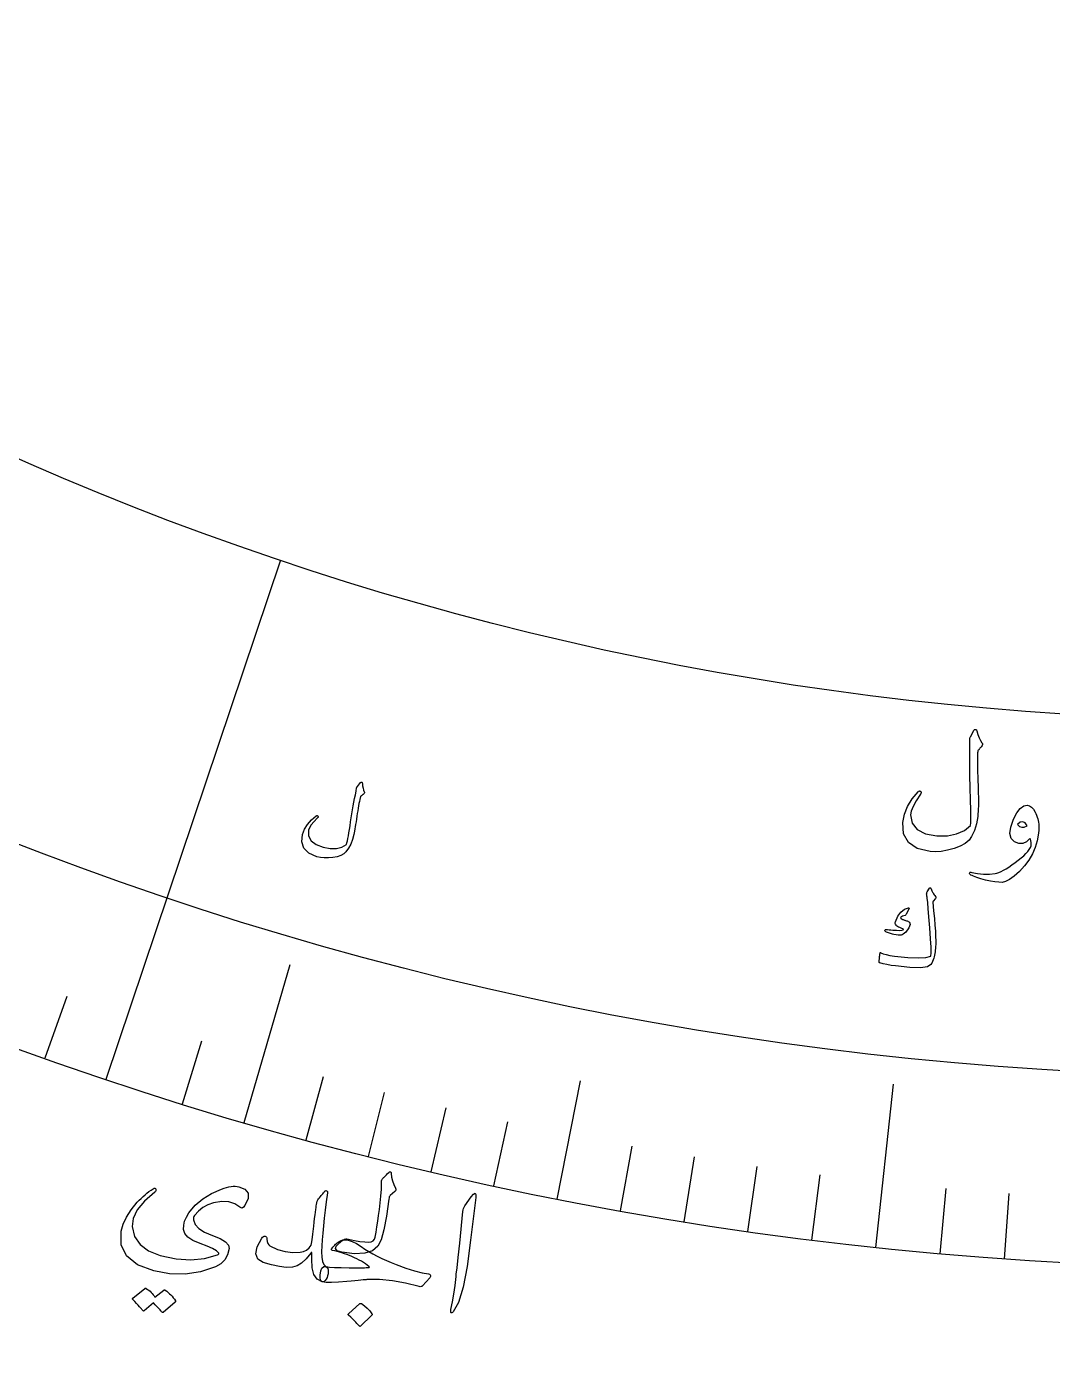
# Model space of a CAD drawing. Header units: millimetres. Extents: x -75 to 75, y -75 to 98.
# Drawn here: x -20.31 to -3.45, y -61.09 to -39.22 of the extents above; entities that cross this region are included whole.
import ezdxf

# ---------------------------------------------------------------- set-up
doc = ezdxf.new("R2010")
doc.units = ezdxf.units.MM
for name, color, linetype in [('CUT_OUTER', 1, 'Continuous'), ('ENGRAVE', 7, 'Continuous'), ('ENGRAVE_FINE', 8, 'Continuous'), ('TEXT', 5, 'Continuous')]:
    doc.layers.add(name, color=color, linetype=linetype)

msp = doc.modelspace()

# ---------------------------------------------------------------- linework, layer by layer
at = {"layer": 'CUT_OUTER'}
msp.add_arc((0, 0), 75, 178.943758, 5.27344, dxfattribs=at)
at = {"layer": 'ENGRAVE'}
for points in [[(-19.0017, -56.5161), (-16.1335, -47.9854)], [(-16.7358, -57.2281), (-15.9779, -54.6366)], [(-11.5909, -58.4875), (-11.206, -56.5453)], [(-6.3515, -59.2857), (-6.0639, -56.6011)]]:
    msp.add_lwpolyline(points, dxfattribs=at)
for radius in [73.5, 73.5, 71.5312, 67.875, 67.875, 64.9875, 59.625, 59.625, 56.475, 50.625, 50.625]:
    msp.add_circle((0, 0), radius, dxfattribs=at)
at = {"layer": 'ENGRAVE_FINE'}
for points in [[(-20.0023, -56.1698), (-19.64, -55.1524)], [(-17.7497, -56.9218), (-17.4282, -55.8907)], [(-15.7164, -57.5164), (-15.4317, -56.4746)], [(-14.6918, -57.7866), (-14.4257, -56.7399)], [(-13.6625, -58.0386), (-13.4151, -56.9873)], [(-12.6288, -58.2723), (-12.4, -57.2168)], [(-10.5492, -58.6844), (-10.3581, -57.6214)], [(-9.5041, -58.8627), (-9.3319, -57.7965)], [(-8.4559, -59.0224), (-8.3027, -57.9533)], [(-7.4049, -59.1634), (-7.2708, -58.0918)], [(-5.296, -59.3893), (-5.2001, -58.3136)], [(-4.2389, -59.4741), (-4.1621, -58.3969)]]:
    msp.add_lwpolyline(points, dxfattribs=at)
at = {"layer": 'TEXT'}
for points in [[(-4.7424, -50.7866), (-4.7374, -50.7792), (-4.7314, -50.7742), (-4.7243, -50.7715), (-4.7162, -50.7711), (-4.7083, -50.7733), (-4.702, -50.7782), (-4.6971, -50.7858), (-4.6937, -50.7962), (-4.6761, -50.8563), (-4.6562, -50.9087), (-4.634, -50.9533), (-4.6095, -50.9901), (-4.6024, -51.0032), (-4.6014, -51.0176), (-4.6064, -51.0334), (-4.6174, -51.0506), (-4.6242, -51.0587), (-4.6307, -51.0666), (-4.6369, -51.0742), (-4.6427, -51.0815), (-4.6481, -51.0883), (-4.6532, -51.0945), (-4.658, -51.1002), (-4.6623, -51.1052), (-4.6697, -51.1144), (-4.6754, -51.1257), (-4.6795, -51.139), (-4.6818, -51.1544), (-4.6829, -51.1984), (-4.6833, -51.2464), (-4.6832, -51.2985), (-4.6826, -51.3546), (-4.6814, -51.4147), (-4.6801, -51.4789), (-4.6784, -51.547), (-4.6764, -51.6192), (-4.6734, -51.6913), (-4.6711, -51.759), (-4.6694, -51.8223), (-4.6685, -51.8813), (-4.6681, -51.9361), (-4.6681, -51.9869), (-4.6686, -52.0336), (-4.6695, -52.0764), (-4.6775, -52.2024), (-4.6984, -52.3205), (-4.7325, -52.4308), (-4.7798, -52.5332), (-4.8222, -52.5919), (-4.8844, -52.6441), (-4.9663, -52.6895), (-5.0681, -52.7282), (-5.1774, -52.7576), (-5.2792, -52.7757), (-5.3736, -52.7826), (-5.4604, -52.7784), (-5.6733, -52.7262), (-5.8189, -52.6289), (-5.8972, -52.4869), (-5.9084, -52.3006), (-5.8819, -52.1657), (-5.8313, -52.0364), (-5.7566, -51.9126), (-5.6581, -51.7942), (-5.6508, -51.7875), (-5.6436, -51.7837), (-5.6363, -51.7827), (-5.6291, -51.7846), (-5.6216, -51.7885), (-5.616, -51.7931), (-5.6125, -51.7984), (-5.6109, -51.8045), (-5.6103, -51.8133), (-5.6115, -51.8217), (-5.6146, -51.8295), (-5.6195, -51.8368), (-5.6895, -51.9433), (-5.7399, -52.0351), (-5.7706, -52.112), (-5.7815, -52.1742), (-5.7541, -52.3138), (-5.6729, -52.418), (-5.5377, -52.4866), (-5.3487, -52.5191), (-5.1752, -52.5179), (-5.0253, -52.4892), (-4.8989, -52.4334), (-4.7964, -52.3505), (-4.7943, -52.3062), (-4.793, -52.2542), (-4.7924, -52.1947), (-4.7925, -52.1277), (-4.7935, -52.0529), (-4.7955, -51.9702), (-4.7985, -51.8796), (-4.8024, -51.7811), (-4.8053, -51.6796), (-4.8077, -51.5797), (-4.8095, -51.4814), (-4.8109, -51.3848), (-4.8115, -51.2899), (-4.8114, -51.1966), (-4.8104, -51.105), (-4.8087, -51.0151), (-4.8104, -50.9282), (-4.809, -50.9184), (-4.8068, -50.9094), (-4.8037, -50.901), (-4.7997, -50.8934)], [(-14.823, -51.6449), (-14.8188, -51.6407), (-14.8141, -51.6382), (-14.8091, -51.6373), (-14.8037, -51.6381), (-14.7988, -51.6405), (-14.7952, -51.6445), (-14.7929, -51.6501), (-14.7919, -51.6573), (-14.7877, -51.6989), (-14.781, -51.7357), (-14.7718, -51.7677), (-14.7602, -51.7949), (-14.7571, -51.8044), (-14.7582, -51.814), (-14.7635, -51.8237), (-14.7729, -51.8336), (-14.7784, -51.838), (-14.7837, -51.8424), (-14.7887, -51.8466), (-14.7934, -51.8506), (-14.7979, -51.8544), (-14.802, -51.8579), (-14.8058, -51.8609), (-14.8093, -51.8637), (-14.8153, -51.8688), (-14.8205, -51.8755), (-14.8248, -51.8837), (-14.8283, -51.8935), (-14.8344, -51.9222), (-14.8406, -51.9536), (-14.847, -51.9877), (-14.8535, -52.0246), (-14.8602, -52.0641), (-14.8672, -52.1063), (-14.8746, -52.1511), (-14.8822, -52.1986), (-14.8892, -52.2462), (-14.896, -52.2909), (-14.9028, -52.3326), (-14.9095, -52.3714), (-14.9161, -52.4073), (-14.9224, -52.4405), (-14.9285, -52.4711), (-14.9344, -52.499), (-14.9553, -52.5805), (-14.9838, -52.6553), (-15.0198, -52.7233), (-15.0634, -52.7845), (-15.0984, -52.8177), (-15.1455, -52.8442), (-15.2047, -52.8639), (-15.2759, -52.8768), (-15.3508, -52.8827), (-15.4195, -52.8822), (-15.482, -52.8753), (-15.5381, -52.8621), (-15.6708, -52.8024), (-15.7543, -52.7212), (-15.7885, -52.6188), (-15.7736, -52.4953), (-15.7402, -52.4099), (-15.6916, -52.3311), (-15.6278, -52.2589), (-15.5489, -52.193), (-15.5434, -52.1895), (-15.5381, -52.1879), (-15.5333, -52.1881), (-15.5287, -52.1902), (-15.5242, -52.1937), (-15.5212, -52.1973), (-15.5195, -52.2013), (-15.5192, -52.2054), (-15.5198, -52.2113), (-15.5216, -52.2166), (-15.5246, -52.2214), (-15.5287, -52.2256), (-15.5874, -52.2871), (-15.6315, -52.3412), (-15.6608, -52.388), (-15.6754, -52.4275), (-15.6741, -52.5223), (-15.6335, -52.6003), (-15.5533, -52.6615), (-15.4336, -52.7057), (-15.32, -52.7259), (-15.2185, -52.7254), (-15.129, -52.7044), (-15.0516, -52.6628), (-15.0447, -52.634), (-15.0374, -52.6001), (-15.0297, -52.5612), (-15.0215, -52.5173), (-15.0128, -52.4682), (-15.0039, -52.4138), (-14.9947, -52.354), (-14.9851, -52.289), (-14.9744, -52.2221), (-14.9637, -52.1564), (-14.9528, -52.0918), (-14.9418, -52.0283), (-14.9305, -51.9661), (-14.919, -51.905), (-14.9071, -51.845), (-14.8948, -51.7863), (-14.8853, -51.7291), (-14.8832, -51.7229), (-14.8806, -51.7173), (-14.8775, -51.7122), (-14.874, -51.7077)], [(-4.0906, -52.2448), (-4.0361, -52.1411), (-3.9803, -52.0686), (-3.9233, -52.0274), (-3.8649, -52.0174), (-3.8294, -52.0264), (-3.7962, -52.048), (-3.765, -52.0821), (-3.736, -52.1287), (-3.7224, -52.1555), (-3.7107, -52.1827), (-3.7009, -52.2105), (-3.693, -52.2387), (-3.6866, -52.2677), (-3.6813, -52.2975), (-3.6769, -52.3282), (-3.6735, -52.3598), (-3.6732, -52.4297), (-3.6835, -52.5113), (-3.7046, -52.6045), (-3.7366, -52.7093), (-3.7805, -52.8171), (-3.8378, -52.9192), (-3.9084, -53.0154), (-3.9923, -53.1058), (-4.0793, -53.1835), (-4.1561, -53.2391), (-4.2225, -53.2729), (-4.2785, -53.2849), (-4.3346, -53.2832), (-4.3987, -53.2764), (-4.4708, -53.2643), (-4.5509, -53.247), (-4.5913, -53.2369), (-4.6287, -53.2266), (-4.6629, -53.216), (-4.6941, -53.2052), (-4.7223, -53.1945), (-4.7477, -53.1842), (-4.7705, -53.1743), (-4.7905, -53.1648), (-4.8021, -53.157), (-4.8098, -53.149), (-4.8136, -53.1407), (-4.8135, -53.1321), (-4.8087, -53.1239), (-4.8013, -53.1192), (-4.7913, -53.1178), (-4.7786, -53.1199), (-4.6802, -53.1383), (-4.5832, -53.1473), (-4.4877, -53.1472), (-4.3937, -53.1379), (-4.3645, -53.1315), (-4.3317, -53.1206), (-4.2956, -53.1053), (-4.256, -53.0853), (-4.2131, -53.0609), (-4.1667, -53.0319), (-4.117, -52.9984), (-4.064, -52.9603), (-4.0119, -52.9206), (-3.9652, -52.8824), (-3.9238, -52.8457), (-3.8878, -52.8105), (-3.8572, -52.7766), (-3.8321, -52.7439), (-3.8127, -52.7123), (-3.7988, -52.682), (-3.8021, -52.6343), (-3.8068, -52.5986), (-3.8131, -52.5749), (-3.8209, -52.5632), (-3.8771, -52.6201), (-3.938, -52.6482), (-4.0036, -52.6475), (-4.0736, -52.6181), (-4.1289, -52.5619), (-4.15, -52.4809), (-4.1372, -52.3752), (-4.0906, -52.2448)], [(-3.8671, -52.356), (-3.9011, -52.308), (-3.9385, -52.2883), (-3.9793, -52.297), (-4.0236, -52.3341), (-3.9921, -52.3639), (-3.9554, -52.3775), (-3.9138, -52.3749), (-3.8671, -52.356)], [(-5.4464, -53.3886), (-5.4389, -53.4076), (-5.4309, -53.4257), (-5.4224, -53.4429), (-5.4134, -53.4591), (-5.4038, -53.4745), (-5.3935, -53.489), (-5.3824, -53.5027), (-5.3706, -53.5154), (-5.3662, -53.5223), (-5.3653, -53.53), (-5.3678, -53.5383), (-5.3738, -53.5474), (-5.4087, -53.5949), (-5.4122, -53.6001), (-5.4147, -53.6046), (-5.4164, -53.6082), (-5.4171, -53.6111), (-5.4035, -53.7505), (-5.3921, -53.8764), (-5.3827, -53.9888), (-5.3755, -54.0876), (-5.3707, -54.1728), (-5.3682, -54.2443), (-5.3682, -54.302), (-5.3706, -54.3459), (-5.3788, -54.4285), (-5.3828, -54.4545), (-5.3882, -54.4805), (-5.3948, -54.5065), (-5.4027, -54.5325), (-5.412, -54.5584), (-5.4228, -54.5843), (-5.4351, -54.6102), (-5.4488, -54.636), (-5.5038, -54.6708), (-5.619, -54.6864), (-5.7943, -54.6825), (-6.0296, -54.6584), (-6.1028, -54.6478), (-6.1702, -54.6359), (-6.232, -54.6229), (-6.288, -54.6089), (-6.2929, -54.606), (-6.2962, -54.6024), (-6.298, -54.5978), (-6.2981, -54.5923), (-6.2966, -54.5664), (-6.2951, -54.5428), (-6.2936, -54.5216), (-6.292, -54.5027), (-6.2903, -54.4859), (-6.2886, -54.4711), (-6.2867, -54.4582), (-6.2848, -54.4473), (-6.2833, -54.4412), (-6.2807, -54.4379), (-6.2769, -54.4376), (-6.272, -54.4402), (-6.2339, -54.4566), (-6.1841, -54.4712), (-6.1225, -54.4838), (-6.0491, -54.4944), (-5.8291, -54.5183), (-5.6559, -54.526), (-5.5295, -54.518), (-5.4501, -54.4946), (-5.4451, -54.4433), (-5.4462, -54.349), (-5.4533, -54.2118), (-5.4663, -54.0317), (-5.4806, -53.8512), (-5.4918, -53.7146), (-5.5001, -53.6219), (-5.5055, -53.5732), (-5.5073, -53.5598), (-5.5091, -53.5473), (-5.5107, -53.5356), (-5.5122, -53.5248), (-5.5136, -53.515), (-5.5149, -53.5062), (-5.5161, -53.4986), (-5.5172, -53.492), (-5.5187, -53.4777), (-5.5177, -53.4642), (-5.5143, -53.4517), (-5.5085, -53.4401), (-5.4705, -53.3793), (-5.4675, -53.3752), (-5.4644, -53.3727), (-5.4613, -53.3716), (-5.4581, -53.372), (-5.4544, -53.3747), (-5.4512, -53.3783), (-5.4485, -53.3829), (-5.4464, -53.3886)], [(-5.8166, -53.7038), (-5.8135, -53.7046), (-5.811, -53.7061), (-5.8089, -53.7085), (-5.8074, -53.7116), (-5.807, -53.7143), (-5.8071, -53.7172), (-5.8077, -53.7202), (-5.8086, -53.7234), (-5.8533, -53.8089), (-5.8585, -53.8175), (-5.8638, -53.8239), (-5.869, -53.8282), (-5.8742, -53.8304), (-5.8958, -53.8341), (-5.9145, -53.8401), (-5.9302, -53.8483), (-5.9431, -53.8587), (-5.9461, -53.8645), (-5.9437, -53.8714), (-5.9359, -53.8793), (-5.9227, -53.8882), (-5.9137, -53.8925), (-5.9044, -53.8966), (-5.8948, -53.9005), (-5.8848, -53.9042), (-5.8743, -53.9078), (-5.8634, -53.9113), (-5.8518, -53.9145), (-5.8398, -53.9177), (-5.7993, -53.94), (-5.7896, -53.978), (-5.8108, -54.0316), (-5.863, -54.1008), (-5.8836, -54.1208), (-5.9033, -54.136), (-5.922, -54.1465), (-5.9398, -54.1521), (-5.9589, -54.1539), (-5.9849, -54.1526), (-6.0177, -54.1483), (-6.0574, -54.1407), (-6.0776, -54.1365), (-6.0967, -54.1316), (-6.1147, -54.1263), (-6.1315, -54.1205), (-6.1473, -54.1144), (-6.162, -54.1085), (-6.1757, -54.1027), (-6.1883, -54.097), (-6.1958, -54.0915), (-6.201, -54.0857), (-6.2038, -54.0795), (-6.2042, -54.073), (-6.2024, -54.0665), (-6.1987, -54.0621), (-6.1932, -54.0599), (-6.1857, -54.0598), (-6.1622, -54.0608), (-6.1356, -54.0625), (-6.1058, -54.0647), (-6.073, -54.0674), (-6.0116, -54.0725), (-5.9635, -54.0741), (-5.9285, -54.0723), (-5.9068, -54.0671), (-5.9038, -54.0654), (-5.9021, -54.0629), (-5.9015, -54.0597), (-5.9022, -54.0557), (-5.9034, -54.0531), (-5.9058, -54.0506), (-5.9096, -54.0482), (-5.9146, -54.0458), (-5.9619, -54.0287), (-5.9815, -54.0205), (-5.998, -54.011), (-6.0114, -54.0002), (-6.0217, -53.988), (-6.03, -53.974), (-6.0343, -53.9601), (-6.0345, -53.9463), (-6.0307, -53.9324), (-5.9897, -53.8407), (-5.9403, -53.7721), (-5.8826, -53.7264), (-5.8166, -53.7038)], [(-14.579, -59.1122), (-14.5653, -59.0303), (-14.5518, -58.9439), (-14.5385, -58.853), (-14.5253, -58.7577), (-14.5123, -58.6575), (-14.4996, -58.552), (-14.4872, -58.4412), (-14.4751, -58.3252), (-14.4795, -58.2025), (-14.4761, -58.1874), (-14.4708, -58.1735), (-14.4636, -58.1608), (-14.4546, -58.1494), (-14.4495, -58.1436), (-14.4423, -58.1361), (-14.433, -58.1269), (-14.4217, -58.116), (-14.4085, -58.1032), (-14.3934, -58.0882), (-14.3766, -58.071), (-14.358, -58.0517), (-14.3516, -58.0455), (-14.3446, -58.0417), (-14.3372, -58.0402), (-14.3293, -58.041), (-14.3233, -58.044), (-14.3191, -58.0495), (-14.3165, -58.0575), (-14.3157, -58.0681), (-14.3105, -58.1277), (-14.2973, -58.1875), (-14.2761, -58.2474), (-14.2469, -58.3073), (-14.2398, -58.3238), (-14.2393, -58.3388), (-14.2453, -58.3521), (-14.2578, -58.3639), (-14.3353, -58.4309), (-14.3424, -58.4397), (-14.3485, -58.4521), (-14.3537, -58.4681), (-14.3579, -58.4876), (-14.3944, -58.7688), (-14.4361, -58.9916), (-14.4834, -59.156), (-14.5362, -59.262), (-14.6224, -59.3374), (-14.7499, -59.379), (-14.919, -59.3867), (-15.1293, -59.36), (-15.2038, -59.3365), (-15.235, -59.3033), (-15.2229, -59.2603), (-15.1675, -59.2076), (-15.1585, -59.2011), (-15.1497, -59.1947), (-15.1412, -59.1885), (-15.1328, -59.1823), (-15.1247, -59.1763), (-15.1169, -59.1704), (-15.1092, -59.1647), (-15.1017, -59.1591), (-15.0844, -59.1492), (-15.0653, -59.1439), (-15.0444, -59.1431), (-15.0217, -59.1468), (-14.9211, -59.1689), (-14.8315, -59.1844), (-14.7529, -59.1933), (-14.6852, -59.1956), (-14.6454, -59.1908), (-14.6145, -59.1753), (-14.5923, -59.1491), (-14.579, -59.1122)], [(-16.8061, -58.6198), (-16.8866, -58.5642), (-16.9856, -58.5343), (-17.1033, -58.5298), (-17.2398, -58.5507), (-17.3317, -58.5818), (-17.4142, -58.6268), (-17.487, -58.6858), (-17.5504, -58.7589), (-17.5592, -58.7747), (-17.5648, -58.7922), (-17.5671, -58.8114), (-17.5662, -58.8323), (-17.5399, -58.9044), (-17.4794, -58.9708), (-17.3847, -59.0314), (-17.2557, -59.0861), (-17.1278, -59.1385), (-17.0393, -59.1916), (-16.99, -59.2456), (-16.9802, -59.3007), (-17.0065, -59.4024), (-17.0523, -59.4866), (-17.1178, -59.5532), (-17.2029, -59.6021), (-17.4523, -59.682), (-17.7053, -59.7199), (-17.9613, -59.7157), (-18.22, -59.6694), (-18.4867, -59.567), (-18.665, -59.4231), (-18.7547, -59.2386), (-18.756, -59.0139), (-18.7243, -58.9009), (-18.6695, -58.7846), (-18.5917, -58.6651), (-18.4911, -58.5422), (-18.4592, -58.5092), (-18.4273, -58.4778), (-18.3953, -58.4478), (-18.3633, -58.4194), (-18.331, -58.3924), (-18.2981, -58.3667), (-18.2648, -58.3423), (-18.2309, -58.3191), (-18.214, -58.3105), (-18.2007, -58.3089), (-18.1912, -58.3146), (-18.1854, -58.3273), (-18.1843, -58.3412), (-18.1869, -58.354), (-18.1934, -58.3655), (-18.2036, -58.3759), (-18.3735, -58.5226), (-18.4922, -58.6656), (-18.5593, -58.8052), (-18.5746, -58.9415), (-18.5356, -59.1024), (-18.4456, -59.2353), (-18.3044, -59.3401), (-18.1122, -59.4164), (-17.8535, -59.473), (-17.6104, -59.4897), (-17.3835, -59.4666), (-17.173, -59.404), (-17.1595, -59.3974), (-17.1527, -59.3888), (-17.1525, -59.3784), (-17.159, -59.3661), (-17.1913, -59.3372), (-17.2518, -59.3032), (-17.3406, -59.2638), (-17.4577, -59.2189), (-17.5751, -59.168), (-17.6597, -59.1124), (-17.7114, -59.0522), (-17.7304, -58.9875), (-17.7275, -58.919), (-17.712, -58.851), (-17.6837, -58.7834), (-17.6428, -58.7162), (-17.5384, -58.5914), (-17.4139, -58.4849), (-17.2695, -58.3966), (-17.1052, -58.3262), (-17.0625, -58.3106), (-17.0218, -58.2981), (-16.9833, -58.2887), (-16.9467, -58.2825), (-16.9124, -58.2792), (-16.8803, -58.2786), (-16.8504, -58.2806), (-16.8229, -58.2854), (-16.7213, -58.3253), (-16.6704, -58.3898), (-16.6703, -58.4791), (-16.721, -58.5932), (-16.7429, -58.6216), (-16.7644, -58.6355), (-16.7854, -58.6349), (-16.8061, -58.6198)], [(-15.3895, -59.5965), (-15.3717, -59.6114), (-15.3595, -59.6309), (-15.353, -59.6549), (-15.3521, -59.6834), (-15.3555, -59.7175), (-15.3623, -59.7491), (-15.3726, -59.7784), (-15.3865, -59.8053), (-15.4024, -59.8273), (-15.419, -59.8416), (-15.4363, -59.8483), (-15.4543, -59.8473), (-15.5324, -59.8024), (-15.5869, -59.7259), (-15.6177, -59.618), (-15.6247, -59.4787), (-15.6241, -59.4551), (-15.6236, -59.4347), (-15.6231, -59.4174), (-15.6228, -59.4033), (-15.6225, -59.3923), (-15.6223, -59.3844), (-15.6222, -59.3797), (-15.6221, -59.3781), (-15.6241, -59.3688), (-15.6277, -59.3655), (-15.6329, -59.368), (-15.6396, -59.3765), (-15.7152, -59.4708), (-15.7906, -59.5406), (-15.8655, -59.5858), (-15.94, -59.6066), (-16.0413, -59.6107), (-16.1558, -59.5991), (-16.2833, -59.5719), (-16.4238, -59.5288), (-16.5103, -59.4737), (-16.5423, -59.3892), (-16.5198, -59.2753), (-16.443, -59.1322), (-16.4301, -59.116), (-16.4168, -59.1051), (-16.4031, -59.0995), (-16.389, -59.0993), (-16.3765, -59.1041), (-16.3675, -59.1135), (-16.3621, -59.1275), (-16.3601, -59.1462), (-16.356, -59.186), (-16.3463, -59.218), (-16.331, -59.2421), (-16.3103, -59.2585), (-16.184, -59.3147), (-16.0593, -59.3509), (-15.9363, -59.3669), (-15.8151, -59.3628), (-15.7597, -59.3503), (-15.7106, -59.3265), (-15.668, -59.2912), (-15.6316, -59.2446), (-15.6265, -59.2194), (-15.6181, -59.1596), (-15.6066, -59.0653), (-15.5918, -58.9365), (-15.5834, -58.8677), (-15.5757, -58.8056), (-15.5686, -58.7503), (-15.5622, -58.7016), (-15.5566, -58.66), (-15.5523, -58.6257), (-15.5492, -58.5987), (-15.5473, -58.579), (-15.5422, -58.5494), (-15.535, -58.5242), (-15.5255, -58.5032), (-15.514, -58.4866), (-15.4972, -58.4665), (-15.4816, -58.4478), (-15.4671, -58.4306), (-15.4538, -58.4146), (-15.4416, -58.4001), (-15.431, -58.3868), (-15.4218, -58.3748), (-15.414, -58.3641), (-15.4067, -58.3558), (-15.3988, -58.351), (-15.3904, -58.3497), (-15.3814, -58.3519), (-15.3727, -58.3583), (-15.3669, -58.3661), (-15.364, -58.3754), (-15.3641, -58.3862), (-15.3848, -58.533), (-15.403, -58.6725), (-15.4186, -58.8047), (-15.4316, -58.9296), (-15.4422, -59.047), (-15.4507, -59.1571), (-15.457, -59.2597), (-15.461, -59.3548), (-15.4594, -59.4451), (-15.4469, -59.5154), (-15.4236, -59.5659), (-15.3895, -59.5965)], [(-13.0024, -58.4529), (-12.9646, -58.4067), (-12.9394, -58.3931), (-12.9269, -58.4121), (-12.927, -58.4637), (-13.0153, -59.1665), (-13.07, -59.5978), (-13.1355, -59.9375), (-13.2122, -60.1855), (-13.3006, -60.3419), (-13.313, -60.3535), (-13.323, -60.359), (-13.3305, -60.3585), (-13.3355, -60.3519), (-13.3387, -60.3425), (-13.3398, -60.331), (-13.339, -60.3173), (-13.3363, -60.3016), (-13.3094, -60.1798), (-13.2865, -60.0494), (-13.2675, -59.9104), (-13.2525, -59.7628), (-13.2478, -59.7244), (-13.2363, -59.6204), (-13.2179, -59.4509), (-13.1925, -59.2158), (-13.1399, -58.6936), (-13.1352, -58.6662), (-13.1282, -58.6416), (-13.119, -58.6197), (-13.1075, -58.6005)], [(-14.8097, -59.2685), (-14.7492, -59.3106), (-14.6853, -59.3513), (-14.6181, -59.3905), (-14.5474, -59.4282), (-14.4738, -59.4646), (-14.3975, -59.4995), (-14.3187, -59.5332), (-14.2373, -59.5655), (-14.079, -59.6236), (-13.937, -59.6682), (-13.8115, -59.6994), (-13.7024, -59.7174), (-13.6908, -59.72), (-13.682, -59.725), (-13.6759, -59.7323), (-13.6726, -59.7419), (-13.6719, -59.7526), (-13.6737, -59.7631), (-13.6781, -59.7733), (-13.685, -59.7834), (-13.8035, -59.9127), (-13.8146, -59.9227), (-13.8271, -59.928), (-13.8411, -59.9284), (-13.8566, -59.9241), (-14.0803, -59.8679), (-14.2985, -59.8306), (-14.5113, -59.8123), (-14.7191, -59.813), (-14.7307, -59.8132), (-14.7507, -59.8145), (-14.7792, -59.8168), (-14.8162, -59.8201), (-14.8617, -59.8245), (-14.9157, -59.8299), (-14.9781, -59.8363), (-15.0491, -59.8436), (-15.1862, -59.8558), (-15.2995, -59.8604), (-15.3889, -59.8575), (-15.4543, -59.8473), (-15.4689, -59.8372), (-15.4791, -59.8156), (-15.4847, -59.7826), (-15.4859, -59.738), (-15.4753, -59.669), (-15.4553, -59.6226), (-15.4257, -59.5986), (-15.3867, -59.5972), (-15.3301, -59.6058), (-15.2479, -59.612), (-15.1402, -59.6157), (-15.0069, -59.6167), (-14.9396, -59.6169), (-14.8808, -59.6168), (-14.8303, -59.6167), (-14.7881, -59.6165), (-14.7545, -59.6162), (-14.7296, -59.6158), (-14.7134, -59.6153), (-14.7059, -59.6146), (-14.7029, -59.614), (-14.7004, -59.6134), (-14.6982, -59.6129), (-14.6965, -59.6125), (-14.6949, -59.6122), (-14.6934, -59.6121), (-14.6919, -59.6122), (-14.6905, -59.6125), (-14.6809, -59.6104), (-14.6765, -59.607), (-14.6774, -59.6024), (-14.6836, -59.5964), (-14.7116, -59.5738), (-14.7417, -59.552), (-14.7738, -59.531), (-14.8079, -59.5107), (-14.844, -59.4911), (-14.8821, -59.4718), (-14.9221, -59.453), (-14.964, -59.4346), (-15.0054, -59.4173), (-15.0465, -59.4011), (-15.0874, -59.3861), (-15.1279, -59.3723), (-15.1679, -59.3598), (-15.2071, -59.3491), (-15.2453, -59.34), (-15.2827, -59.3326), (-15.292, -59.3289), (-15.2975, -59.3236), (-15.2992, -59.3167), (-15.2972, -59.3081), (-15.2886, -59.2941), (-15.279, -59.2808), (-15.2685, -59.2681), (-15.257, -59.256), (-15.2447, -59.2441), (-15.2316, -59.2321), (-15.2177, -59.2198), (-15.203, -59.2074), (-15.172, -59.1848), (-15.1427, -59.1687), (-15.1151, -59.1592), (-15.0892, -59.1563), (-15.0274, -59.1635), (-14.9602, -59.1846), (-14.8877, -59.2196), (-14.8097, -59.2685)], [(-18.0546, -59.9843), (-18.05, -59.9819), (-18.0445, -59.9814), (-18.0379, -59.9826), (-18.0304, -59.9856), (-18.0057, -60.0041), (-17.9822, -60.0234), (-17.9598, -60.0434), (-17.9387, -60.0642), (-17.9186, -60.0859), (-17.8994, -60.1089), (-17.8811, -60.1331), (-17.8638, -60.1586), (-17.8611, -60.1656), (-17.8609, -60.1722), (-17.8633, -60.1784), (-17.8683, -60.1842), (-18.0668, -60.3534), (-18.0713, -60.3551), (-18.0768, -60.3534), (-18.0832, -60.3485), (-18.0906, -60.3403), (-18.0953, -60.3333), (-18.1033, -60.3233), (-18.1146, -60.3102), (-18.1293, -60.2941), (-18.1474, -60.2746), (-18.169, -60.2517), (-18.1942, -60.2252), (-18.223, -60.1951), (-18.3799, -60.325), (-18.3864, -60.3285), (-18.3931, -60.3277), (-18.4002, -60.3228), (-18.4074, -60.3136), (-18.4137, -60.3057), (-18.4238, -60.2936), (-18.4376, -60.2773), (-18.4551, -60.2569), (-18.4768, -60.2322), (-18.5029, -60.2031), (-18.5334, -60.1696), (-18.5683, -60.1317), (-18.5715, -60.1262), (-18.5721, -60.1215), (-18.5703, -60.1175), (-18.566, -60.1143), (-18.366, -59.9559), (-18.3615, -59.9536), (-18.3559, -59.953), (-18.3494, -59.9543), (-18.3418, -59.9573), (-18.3205, -59.972), (-18.3003, -59.9877), (-18.2811, -60.0044), (-18.263, -60.022), (-18.2459, -60.0405), (-18.2297, -60.0596), (-18.2145, -60.0794), (-18.2003, -60.0997)], [(-14.8309, -60.2065), (-14.8265, -60.2039), (-14.821, -60.203), (-14.8145, -60.2039), (-14.8069, -60.2065), (-14.7573, -60.242), (-14.712, -60.2816), (-14.6711, -60.3253), (-14.6344, -60.3731), (-14.6314, -60.3797), (-14.6308, -60.3858), (-14.6327, -60.3913), (-14.637, -60.3961), (-14.8224, -60.5762), (-14.8286, -60.58), (-14.8353, -60.5797), (-14.8425, -60.5752), (-14.8502, -60.5664), (-14.8568, -60.5589), (-14.8674, -60.5474), (-14.8818, -60.532), (-14.9003, -60.5126), (-14.923, -60.4892), (-14.9503, -60.4617), (-14.9822, -60.4301), (-15.0187, -60.3943), (-15.0233, -60.3887), (-15.0251, -60.3838), (-15.0241, -60.3796), (-15.0202, -60.3761)]]:
    msp.add_lwpolyline(points, close=True, dxfattribs=at)

doc.saveas('drawing.dxf')
